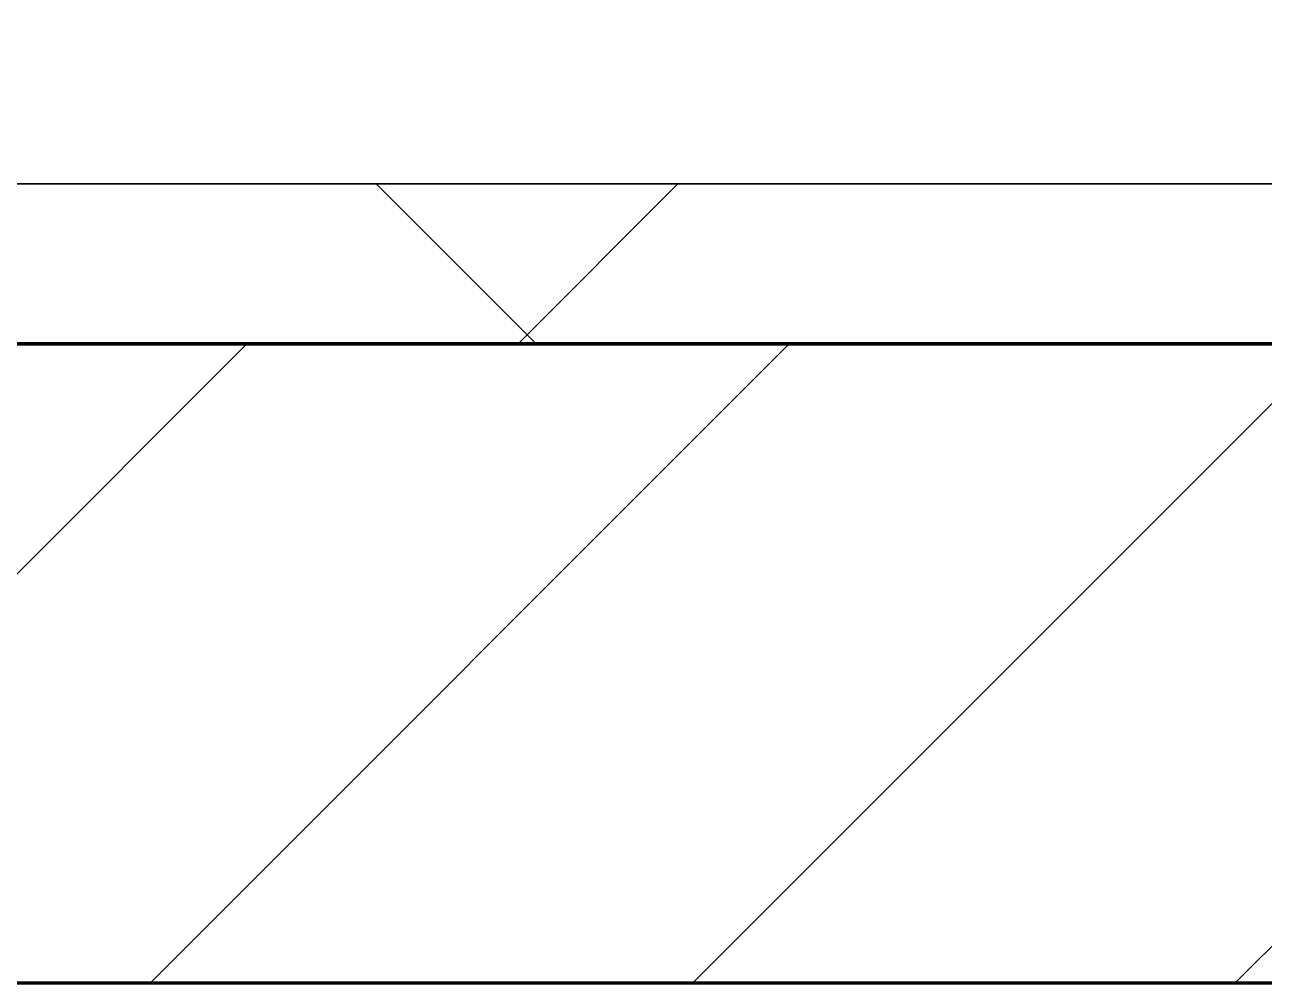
# Model space of a CAD drawing. Header units: millimetres. Extents: x -853432 to -773672, y -18171 to 22484.
# Drawn here: x -800319 to -799931.2, y -4021 to -3721.2 of the extents above; entities that cross this region are included whole.
import ezdxf
from ezdxf.xclip import XClip

# ---------------------------------------------------------------- set-up
doc = ezdxf.new("R2010")
doc.units = ezdxf.units.MM
doc.header["$XCLIPFRAME"] = 0
for name, color, linetype, lineweight in [('A-GLAZ-CURT', 2, 'Continuous', 9), ('A-WALL', 5, 'Continuous', 35), ('A-WALL-FNSH', 2, 'Continuous', 35), ('A-WALL-PATT', 1, 'Continuous', 35)]:
    doc.layers.add(name, color=color, linetype=linetype, lineweight=lineweight)
doc.layers.add('A11_ALU.SOLID SHEET', color=2, linetype='Continuous')

# ---------------------------------------------------------------- blocks, each defined once
blk = doc.blocks.new('PPLS-PP19_Custom Tile Pattern - Custom Tile Pattern-V144-4251-01 ENLARGED CONCOURSE LEVEL - REFLECTED CEILING PLAN - SHEET 2')
at = {"layer": 'A-GLAZ-CURT'}
for p, q in [((-300, 0), (300, 0)), ((300, 0), (-300, 0)), ((195.99, 0), (213.31, 0)), ((213.31, 0), (195.99, 0)), ((230.06, 0), (300, 0)), ((-300, -50), (300, -50)), ((300, -50), (-300, -50))]:
    blk.add_line(p, q, dxfattribs=at)
for points, knots in [([(126.03, 0), (129.72, 0), (142.07, 0), (163.31, 0), (185.23, 0), (193.62, 0), (194.69, 0), (194.79, 0)], [-1723.290194, -1723.290194, -1723.290194, -1723.290194, -1530.39897, -1095.004608, -529.74427, -295.064701, -265.121568, -265.121568, -265.121568, -265.121568]), ([(168.37, 0), (167.68, 0), (162.47, 0), (150.38, 0), (131.77, 0), (126.35, 0)], [-543.375029, -543.375029, -543.375029, -543.375029, -530.793311, -458.593899, -432.67672, -432.67672, -432.67672, -432.67672]), ([(128.58, 0), (128.8, 0), (130.16, 0), (139.26, 0), (152.67, 0), (161.24, 0), (162.19, 0), (162.75, 0)], [-633.326174, -633.326174, -633.326174, -633.326174, -627.736123, -618.981161, -602.094757, -592.980799, -581.414464, -581.414464, -581.414464, -581.414464]), ([(193.8, 0), (193.33, 0), (190.11, 0), (183.13, 0), (171, 0), (161.95, 0), (161.28, 0), (158.35, 0), (157.85, 0), (157.77, 0)], [-11665.349007, -11665.349007, -11665.349007, -11665.349007, -11565.880756, -11105.624034, -10839.086983, -10768.332124, -10666.779182, -10580.760289, -10550.278881, -10550.278881, -10550.278881, -10550.278881]), ([(300, 0), (286.53, 0), (254.22, 0), (207.11, 0), (177.41, 0), (159.34, 0), (158.33, 0), (158.3, 0)], [-285.253232, -285.253232, -285.253232, -285.253232, -244.693688, -187.987675, -143.776725, -129.632772, -123.352749, -123.352749, -123.352749, -123.352749]), ([(159.07, 0), (159.13, 0), (160.84, 0), (165.21, 0), (174.15, 0), (185.98, 0), (208.82, 0), (219.42, 0), (230.06, 0)], [-115.643202, -115.643202, -115.643202, -115.643202, -114.681583, -87.660824, -65.295536, -41.623857, -24.459831, 0, 0, 0, 0]), ([(162.75, 0), (165.4, 0), (170.91, 0), (172.61, 0), (172.61, 0)], [-111.264224, -111.264224, -111.264224, -111.264224, -56.742688, -19.085662, -19.085662, -19.085662, -19.085662]), ([(247.1, 0), (246.76, 0), (245.04, 0), (238.34, 0), (226.56, 0), (221.1, 0), (200.27, 0), (182.99, 0), (174.27, 0), (169.67, 0), (168.99, 0)], [-9649.085549, -9649.085549, -9649.085549, -9649.085549, -9581.591397, -9406.094246, -9221.510254, -9016.44624, -8717.832359, -8253.978395, -8152.463617, -8069.855175, -8069.855175, -8069.855175, -8069.855175]), ([(194.33, 0), (191.9, 0), (183.59, 0), (175.3, 0), (169.49, 0)], [-171.028136, -171.028136, -171.028136, -171.028136, -162.427601, -142.916156, -142.916156, -142.916156, -142.916156]), ([(171.51, 0), (176.48, 0), (188.11, 0), (193.85, 0), (195.09, 0)], [-7971.819559, -7971.819559, -7971.819559, -7971.819559, -7784.112253, -7718.366644, -7718.366644, -7718.366644, -7718.366644]), ([(172.07, 0), (177.66, 0), (185.21, 0), (192.94, 0), (194.81, 0)], [-255.364076, -255.364076, -255.364076, -255.364076, -237.955587, -232.101566, -232.101566, -232.101566, -232.101566]), ([(215.22, 0), (214.62, 0), (210.55, 0), (205.44, 0), (198.42, 0), (194.82, 0)], [-203.825446, -203.825446, -203.825446, -203.825446, -198.527383, -184.406837, -171.608267, -171.608267, -171.608267, -171.608267]), ([(194.97, 0), (197.53, 0), (202.4, 0), (207.47, 0), (213.96, 0), (215.11, 0)], [-231.937426, -231.937426, -231.937426, -231.937426, -223.92608, -215.862851, -208.75215, -208.75215, -208.75215, -208.75215]), ([(195.66, 0), (197.43, 0), (202.46, 0), (208.81, 0), (213.9, 0), (241.96, 0), (266.73, 0), (281.71, 0), (291.71, 0), (296.52, 0), (297.86, 0), (298.09, 0)], [-7707.76565, -7707.76565, -7707.76565, -7707.76565, -7606.717214, -7289.299508, -7042.621073, -6582.165592, -6068.460911, -5766.029927, -5566.724884, -5280.360606, -5199.253518, -5199.253518, -5199.253518, -5199.253518]), ([(300, 0), (288.22, 0), (262, 0), (230.43, 0), (219.94, 0), (219.02, 0)], [-12528.858583, -12528.858583, -12528.858583, -12528.858583, -11905.454923, -11162.864862, -10856.732305, -10856.732305, -10856.732305, -10856.732305]), ([(219.9, 0), (220.86, 0), (227.84, 0), (242.06, 0), (246.54, 0), (246.96, 0)], [-10670.940496, -10670.940496, -10670.940496, -10670.940496, -10511.382485, -9925.173265, -9834.877357, -9834.877357, -9834.877357, -9834.877357]), ([(284.76, 0), (284.76, 0), (285.09, 0), (287.47, 0), (293.59, 0), (297.76, 0), (300, 0)], [-4110.630118, -4110.630118, -4110.630118, -4110.630118, -4053.389046, -3959.664717, -3862.421465, -3746.95702, -3746.95702, -3746.95702, -3746.95702]), ([(297.38, 0), (295.84, 0), (291.62, 0), (285.38, 0), (284.87, 0)], [-4803.172655, -4803.172655, -4803.172655, -4803.172655, -4358.271401, -4143.037883, -4143.037883, -4143.037883, -4143.037883])]:
    blk.add_open_spline(points, degree=3, knots=knots, dxfattribs=at)
blk.add_open_spline([(168.74, 0), (168.74, 0), (169.81, 0), (171.51, 0)], degree=3, dxfattribs=at)
blk = doc.blocks.new('PPLS-PP19_Custom Tile Pattern - Custom Tile Pattern-V145-4251-01 ENLARGED CONCOURSE LEVEL - REFLECTED CEILING PLAN - SHEET 2')
at = {"layer": 'A-GLAZ-CURT'}
for p, q in [((-300, 0), (300, 0)), ((300, 0), (-300, 0)), ((-293.07, 0), (-275.75, 0)), ((-275.75, 0), (-293.07, 0)), ((-222.32, 0), (-205, 0)), ((-205, 0), (-222.32, 0)), ((-125.17, 0), (-128.55, 0)), ((-300, -50), (300, -50)), ((300, -50), (-300, -50))]:
    blk.add_line(p, q, dxfattribs=at)
at = {"layer": 'A-GLAZ-CURT', "flags": 128}
for points in [[(-300, 0), (-291.56, 0), (-283.3, 0), (-275.2, 0), (-267.31, 0)], [(-267.51, 0), (-275.48, 0), (-283.55, 0), (-291.73, 0), (-300, 0)], [(-129.29, 0), (-134.16, 0), (-140.03, 0), (-145.5, 0), (-150.63, 0), (-155.53, 0), (-160.27, 0), (-164.95, 0), (-169.65, 0), (-174.47, 0), (-179.49, 0), (-184.81, 0), (-190.44, 0), (-196.37, 0), (-202.58, 0), (-209.04, 0), (-215.73, 0), (-222.63, 0), (-229.72, 0), (-236.97, 0), (-244.39, 0), (-251.96, 0), (-259.67, 0), (-267.31, 0)], [(-267.26, 0), (-259.45, 0), (-251.77, 0), (-244.2, 0), (-236.74, 0), (-229.36, 0), (-222.06, 0), (-214.83, 0), (-207.71, 0), (-200.76, 0), (-194.02, 0), (-187.54, 0), (-181.38, 0), (-175.58, 0), (-170.25, 0), (-165.64, 0), (-162.01, 0), (-159.53, 0), (-157.46, 0), (-154.52, 0), (-149.42, 0), (-141.84, 0), (-132.81, 0), (-126.08, 0)]]:
    blk.add_lwpolyline(points, dxfattribs=at)
at = {"layer": 'A-GLAZ-CURT'}
for points, knots in [([(-300, 0), (-284.65, 0), (-236.57, 0), (-174.61, 0), (-129.95, 0), (-110.8, 0), (-99.5, 0), (-91.46, 0)], [-5323.127839, -5323.127839, -5323.127839, -5323.127839, -4502.809032, -2700.551212, -1002.059161, -460.363443, 0, 0, 0, 0]), ([(-267.97, 0), (-273.08, 0), (-283.52, 0), (-294.48, 0), (-300, 0)], [-14021.075597, -14021.075597, -14021.075597, -14021.075597, -13729.592194, -13439.944408, -13439.944408, -13439.944408, -13439.944408]), ([(-199.15, 0), (-204.06, 0), (-225.16, 0), (-248.09, 0), (-267.3, 0)], [-15473.903569, -15473.903569, -15473.903569, -15473.903569, -15131.813646, -14033.848084, -14033.848084, -14033.848084, -14033.848084]), ([(-137.88, 0), (-140.56, 0), (-147.66, 0), (-147.69, 0), (-158.72, 0), (-174.02, 0), (-185.59, 0), (-209.77, 0), (-232.01, 0), (-255.22, 0), (-262.59, 0), (-264.9, 0), (-265.4, 0)], [-3187.727384, -3187.727384, -3187.727384, -3187.727384, -2919.378265, -2477.344047, -2237.412286, -2029.680487, -1755.085331, -1400.429864, -858.079193, -543.655514, -208.940337, 0, 0, 0, 0]), ([(-258.6, 0), (-257.91, 0), (-254.26, 0), (-241.25, 0), (-225.99, 0), (-213.1, 0), (-204.6, 0), (-199.95, 0), (-198.36, 0)], [-5722.54675, -5722.54675, -5722.54675, -5722.54675, -5657.471696, -5413.335975, -5017.494783, -4832.723979, -4666.091899, -4577.831504, -4577.831504, -4577.831504, -4577.831504]), ([(-133.82, 0), (-135.51, 0), (-137.8, 0), (-149.31, 0), (-162.01, 0), (-177.91, 0), (-199.46, 0), (-216.65, 0), (-231.26, 0), (-233.46, 0), (-234, 0)], [-2731.647847, -2731.647847, -2731.647847, -2731.647847, -2418.507304, -2308.929706, -2113.765672, -1763.376603, -1422.553702, -978.033455, -846.069444, -682.911962, -682.911962, -682.911962, -682.911962]), ([(-233.49, 0), (-233.44, 0), (-232.38, 0), (-230.74, 0), (-225.3, 0), (-223.63, 0)], [-455.274641, -455.274641, -455.274641, -455.274641, -440.605512, -119.536984, 0, 0, 0, 0]), ([(-223.63, 0), (-219.39, 0), (-210.46, 0), (-201.73, 0), (-198.36, 0)], [-5463.295695, -5463.295695, -5463.295695, -5463.295695, -5161.076232, -4973.741529, -4973.741529, -4973.741529, -4973.741529]), ([(-129.42, 0), (-131.2, 0), (-151.61, 0), (-174.82, 0), (-198.36, 0)], [-17296.336821, -17296.336821, -17296.336821, -17296.336821, -17136.203329, -15492.280221, -15492.280221, -15492.280221, -15492.280221]), ([(-197.96, 0), (-194, 0), (-184.17, 0), (-171.77, 0), (-158.7, 0), (-157.22, 0)], [-4570.356129, -4570.356129, -4570.356129, -4570.356129, -4349.945572, -4000.813434, -3840.635403, -3840.635403, -3840.635403, -3840.635403]), ([(-197.48, 0), (-193.56, 0), (-184.64, 0), (-169.02, 0), (-152.12, 0), (-136.84, 0), (-127.33, 0), (-124.19, 0), (-123.43, 0), (-123.28, 0)], [-4957.434982, -4957.434982, -4957.434982, -4957.434982, -4739.070012, -4465.409639, -4149.119819, -3839.893365, -3647.167523, -3488.92562, -3439.852845, -3439.852845, -3439.852845, -3439.852845]), ([(-152.35, 0), (-151.03, 0), (-147.71, 0), (-143.57, 0), (-138.62, 0)], [-3494.978217, -3494.978217, -3494.978217, -3494.978217, -3371.022232, -3227.460399, -3227.460399, -3227.460399, -3227.460399]), ([(-118.78, 0), (-121.86, 0), (-126.28, 0), (-136.96, 0), (-147.46, 0), (-150.03, 0), (-150.57, 0)], [-5938.474035, -5938.474035, -5938.474035, -5938.474035, -5700.061948, -5508.838257, -5298.784692, -5196.16478, -5196.16478, -5196.16478, -5196.16478]), ([(-150.34, 0), (-150.07, 0), (-147.75, 0), (-142.6, 0), (-127.26, 0), (-107.3, 0), (-90.42, 0), (-75.26, 0), (-68.41, 0), (-65.12, 0), (-63.63, 0)], [-4948.728362, -4948.728362, -4948.728362, -4948.728362, -4883.323924, -4440.880425, -4054.690705, -3793.097032, -3402.597032, -3144.956779, -3050.982048, -2969.237017, -2969.237017, -2969.237017, -2969.237017]), ([(-129.41, 0), (-132.68, 0), (-139.58, 0), (-147.74, 0), (-149.07, 0)], [-6622.069704, -6622.069704, -6622.069704, -6622.069704, -6449.282163, -6277.220794, -6277.220794, -6277.220794, -6277.220794]), ([(-148.23, 0), (-146.94, 0), (-140.15, 0), (-137.28, 0), (-133.93, 0), (-128.78, 0), (-126.5, 0)], [-6162.058746, -6162.058746, -6162.058746, -6162.058746, -6017.569127, -5560.701257, -5364.112219, -5231.017328, -5231.017328, -5231.017328, -5231.017328]), ([(-129.43, 0), (-132.34, 0), (-139.77, 0), (-146.11, 0), (-146.95, 0)], [-897.810213, -897.810213, -897.810213, -897.810213, -741.901385, -489.130243, -489.130243, -489.130243, -489.130243]), ([(-146.69, 0), (-146.59, 0), (-145.49, 0), (-135.69, 0), (-128.29, 0), (-125.15, 0)], [-420.34245, -420.34245, -420.34245, -420.34245, -406.956646, -290.263673, 0, 0, 0, 0]), ([(-127.41, 0), (-131.63, 0), (-133.16, 0), (-134.09, 0), (-134.15, 0)], [-8540.990293, -8540.990293, -8540.990293, -8540.990293, -8266.114998, -8246.473386, -8246.473386, -8246.473386, -8246.473386]), ([(-134.15, 0), (-133.32, 0), (-130.31, 0), (-117.33, 0), (-92.04, 0), (-74.17, 0), (-64.21, 0), (-61.59, 0)], [-7657.439573, -7657.439573, -7657.439573, -7657.439573, -7293.749979, -6839.55839, -6236.997189, -5713.340575, -5154.045866, -5154.045866, -5154.045866, -5154.045866]), ([(-120.13, 0), (-120.14, 0), (-120.24, 0), (-121.3, 0), (-129.25, 0), (-133.82, 0)], [-2933.992132, -2933.992132, -2933.992132, -2933.992132, -2920.575025, -2840.280255, -2731.647847, -2731.647847, -2731.647847, -2731.647847]), ([(-60.48, 0), (-66.68, 0), (-81.71, 0), (-107.38, 0), (-122.04, 0), (-129.19, 0)], [-7899.362948, -7899.362948, -7899.362948, -7899.362948, -7508.296369, -7004.680444, -6625.955282, -6625.955282, -6625.955282, -6625.955282]), ([(-72.93, 0), (-75.51, 0), (-90.22, 0), (-110.78, 0), (-128.82, 0)], [-19442.345229, -19442.345229, -19442.345229, -19442.345229, -18935.241197, -17314.152334, -17314.152334, -17314.152334, -17314.152334]), ([(-86.16, 0), (-91.37, 0), (-104.13, 0), (-119.32, 0), (-128.05, 0), (-128.7, 0)], [-1681.3698, -1681.3698, -1681.3698, -1681.3698, -1374.161226, -945.742622, -910.741975, -910.741975, -910.741975, -910.741975]), ([(-113.43, 0), (-113.44, 0), (-113.96, 0), (-119.73, 0), (-125.43, 0), (-127.03, 0), (-127.41, 0)], [-328.499627, -328.499627, -328.499627, -328.499627, -282.672656, -98.539552, -24.539552, 0, 0, 0, 0]), ([(-126.5, 0), (-122.44, 0), (-108.71, 0), (-86.68, 0), (-63.44, 0), (-54.4, 0), (-48.53, 0), (-30.79, 0), (-18.03, 0), (1.96, 0), (8.01, 0), (8.59, 0)], [-5231.017328, -5231.017328, -5231.017328, -5231.017328, -4994.692869, -4542.524482, -4008.285538, -3689.699207, -3546.54457, -3315.260113, -2864.387349, -2439.246196, -2391.687725, -2391.687725, -2391.687725, -2391.687725]), ([(-125.15, 0), (-124.93, 0), (-121.96, 0), (-113.01, 0), (-98.9, 0), (-85.29, 0), (-71.67, 0), (-65.93, 0), (-65.07, 0)], [-3362.7396, -3362.7396, -3362.7396, -3362.7396, -3342.215224, -3074.362186, -2902.289527, -2605.247022, -2322.099534, -2241.8264, -2241.8264, -2241.8264, -2241.8264]), ([(-122.08, 0), (-122.01, 0), (-121.69, 0), (-121.2, 0), (-120.88, 0)], [-3136.336417, -3136.336417, -3136.336417, -3136.336417, -3110.304437, -3035.164275, -3035.164275, -3035.164275, -3035.164275]), ([(-36.33, 0), (-36.43, 0), (-37.27, 0), (-45.02, 0), (-46.13, 0), (-60.59, 0), (-81.23, 0), (-99.51, 0), (-114.02, 0), (-117.28, 0), (-118.78, 0)], [-1855.773136, -1855.773136, -1855.773136, -1855.773136, -1810.870157, -1672.078046, -1405.135169, -1060.00838, -740.068933, -229.489605, -116.330425, 0, 0, 0, 0]), ([(-117.74, 0), (-117.19, 0), (-114.78, 0), (-113.43, 0), (-113.43, 0)], [-821.249067, -821.249067, -821.249067, -821.249067, -394.672656, -330.879064, -330.879064, -330.879064, -330.879064]), ([(-36.62, 0), (-36.62, 0), (-40.35, 0), (-44.32, 0), (-58.97, 0), (-85.2, 0), (-107.61, 0), (-116.56, 0), (-117.56, 0)], [-4069.478503, -4069.478503, -4069.478503, -4069.478503, -3858.647035, -3538.256648, -2842.901703, -2193.204658, -1433.981041, -985.49888, -985.49888, -985.49888, -985.49888]), ([(-115.82, 0), (-114.96, 0), (-110.41, 0), (-96.78, 0), (-71.33, 0), (-42.53, 0), (-12.78, 0), (2.52, 0), (7.3, 0), (8.3, 0)], [-5724.064692, -5724.064692, -5724.064692, -5724.064692, -5430.283136, -5103.229623, -4799.173296, -4065.652676, -3589.737505, -3285.047089, -3166.503872, -3166.503872, -3166.503872, -3166.503872]), ([(8.69, 0), (8.62, 0), (7.26, 0), (2.57, 0), (-12.23, 0), (-25.64, 0), (-40, 0), (-56.24, 0), (-75.59, 0), (-94, 0), (-112.01, 0), (-114.94, 0), (-115.63, 0)], [-2892.095846, -2892.095846, -2892.095846, -2892.095846, -2882.788014, -2720.818881, -2518.50168, -2125.455881, -1792.521578, -1466.981642, -1208.454564, -789.402658, -501.969187, -243.577221, -243.577221, -243.577221, -243.577221]), ([(-91.46, 0), (-90.09, 0), (-84.7, 0), (-77.43, 0), (-72.73, 0), (-72.64, 0), (-72.64, 0)], [-19832.387487, -19832.387487, -19832.387487, -19832.387487, -19753.885894, -19541.04734, -19478.625389, -19471.062469, -19471.062469, -19471.062469, -19471.062469]), ([(-63.96, 0), (-64.13, 0), (-72.5, 0), (-80.63, 0), (-86.16, 0)], [-2171.769325, -2171.769325, -2171.769325, -2171.769325, -2007.031671, -1681.3698, -1681.3698, -1681.3698, -1681.3698]), ([(-60.52, 0), (-62.82, 0), (-71.97, 0), (-77.83, 0), (-82.66, 0), (-83.28, 0), (-83.28, 0)], [-2125.135208, -2125.135208, -2125.135208, -2125.135208, -2006.592567, -1646.621388, -1424.436217, -1393.971743, -1393.971743, -1393.971743, -1393.971743]), ([(-83.28, 0), (-83.28, 0), (-82.91, 0), (-76.14, 0), (-62.97, 0), (-48.14, 0), (-36.49, 0), (-33.57, 0), (-29.94, 0), (-28.57, 0)], [-1393.4169, -1393.4169, -1393.4169, -1393.4169, -1353.722004, -1274.333717, -1073.56893, -651.549973, -296.515819, -83.513472, 0, 0, 0, 0]), ([(-66.39, 0), (-66.39, 0), (-63.63, 0), (-53.63, 0), (-34.42, 0), (-29.82, 0), (-29.19, 0)], [-2493.31794, -2493.31794, -2493.31794, -2493.31794, -2315.303971, -1809.437387, -963.711516, -666.19313, -666.19313, -666.19313, -666.19313]), ([(31.18, 0), (25.97, 0), (11.99, 0), (-16.92, 0), (-47.42, 0), (-65.77, 0), (-66.37, 0), (-66.38, 0)], [-4496.803627, -4496.803627, -4496.803627, -4496.803627, -4222.080604, -3745.412743, -2981.410125, -2542.574734, -2498.224237, -2498.224237, -2498.224237, -2498.224237]), ([(-63.63, 0), (-61.49, 0), (-57.39, 0), (-54.49, 0), (-45.2, 0), (-40.79, 0), (-40.46, 0), (-40.44, 0)], [-2969.237017, -2969.237017, -2969.237017, -2969.237017, -2851.217951, -2734.127174, -2474.780881, -2410.990208, -2350.645972, -2350.645972, -2350.645972, -2350.645972]), ([(-26.75, 0), (-27.82, 0), (-36.18, 0), (-47.86, 0), (-57.55, 0), (-60.22, 0)], [-8718.362214, -8718.362214, -8718.362214, -8718.362214, -8532.293389, -8073.216054, -7904.648407, -7904.648407, -7904.648407, -7904.648407]), ([(-29.03, 0), (-33.97, 0), (-43.74, 0), (-53.79, 0), (-59.04, 0), (-59.38, 0)], [-2680.714891, -2680.714891, -2680.714891, -2680.714891, -2413.671296, -2161.752162, -2144.571912, -2144.571912, -2144.571912, -2144.571912]), ([(-58.83, 0), (-58.37, 0), (-57.29, 0), (-54.23, 0), (-46.33, 0), (-42.62, 0), (-41.76, 0)], [-4859.52896, -4859.52896, -4859.52896, -4859.52896, -4680.891996, -4469.85053, -4321.566175, -4270.495146, -4270.495146, -4270.495146, -4270.495146]), ([(-51.83, 0), (-51.83, 0), (-51.78, 0), (-47.4, 0), (-46.01, 0), (-40.22, 0), (-36.78, 0)], [-632.814994, -632.814994, -632.814994, -632.814994, -627.965721, -508.377888, -260.442412, 0, 0, 0, 0]), ([(8.2, 0), (4.7, 0), (-5.3, 0), (-20.62, 0), (-32.81, 0), (-44.85, 0), (-51.43, 0), (-51.79, 0)], [-1805.750466, -1805.750466, -1805.750466, -1805.750466, -1617.263037, -1290.787923, -1039.307308, -819.71621, -644.910881, -644.910881, -644.910881, -644.910881])]:
    blk.add_open_spline(points, degree=3, knots=knots, dxfattribs=at)
blk = doc.blocks.new('*U634')
at = {"layer": 'A-GLAZ-CURT'}
for name, p in [('PPLS-PP19_Custom Tile Pattern - Custom Tile Pattern-V144-4251-01 ENLARGED CONCOURSE LEVEL - REFLECTED CEILING PLAN - SHEET 2', (35402.37, -7350)), ('PPLS-PP19_Custom Tile Pattern - Custom Tile Pattern-V145-4251-01 ENLARGED CONCOURSE LEVEL - REFLECTED CEILING PLAN - SHEET 2', (36002.37, -7350))]:
    blk.add_blockref(name, p, dxfattribs=at)
blk = doc.blocks.new('*U1213')
blk.add_lwpolyline([(22690, -750), (19166.45, -750), (19116.45, -700), (18966.44, -550), (-101025.39, -550), (-101025.39, -6704.96), (-96300, -6704.96), (-96300, -7350), (-94497.63, -7350), (17250, -7350), (17250, -6849.96), (18300, -6849.96), (22690, -6849.96)], close=True)

msp = doc.modelspace()

# ---------------------------------------------------------------- block references
at = {"layer": 'A11_ALU.SOLID SHEET'}
ref = msp.add_blockref('*U1213', (-744682.37, 3579.02), dxfattribs=at)
XClip(ref).set_block_clipping_path([(-104690.1238047112, -9620.0029952966), (-34092.6543255156, 14392.9971737705)])

# ---------------------------------------------------------------- next in the draw order: hatches: boundary and pattern name
at = {"layer": 'A-WALL-PATT', "lineweight": 9}
h = msp.add_hatch(dxfattribs=at)
h.set_pattern_fill('FP_4', color=256, style=0, pattern_type=2)
h.set_pattern_definition([(45, (0, 0), (-212.13203, 212.13203), []), (135, (0, 0), (-212.13203, -212.13203), [])])
h.paths.add_polyline_path([(-779464.45, -3820.98), (-778775.03, -3820.98), (-778775.03, -3770.98), (-827933.88, -3770.98), (-828045.79, -3820.98), (-779602.34, -3820.98)])
h.paths.add_polyline_path([(-828965.42, -3820.98), (-828156.1, -3820.98), (-828044.19, -3770.98), (-841032.37, -3770.98), (-841032.37, -3820.98), (-829103.3, -3820.98)])
h = msp.add_hatch(dxfattribs=at)
h.set_pattern_fill('FP_2', color=256, style=0, pattern_type=2)
h.set_pattern_definition([(45, (0, 0), (-84.852814, 84.852814), [])])
h.paths.add_polyline_path([(-779326.57, -4020.98), (-778775.03, -4020.98), (-778775.03, -3820.98), (-828045.79, -3820.98), (-828336.65, -3950.93), (-828355, -3909.85), (-828156.1, -3820.98), (-841232.37, -3820.98), (-841232.37, -4020.98), (-779878.11, -4020.98)])
h.paths.add_polyline_path([(-828280, -3860.98), (-828285, -3859.64), (-828288.66, -3855.98), (-828289.66, -3848.39), (-828287.07, -3844.76), (-828282.59, -3841.32), (-828280, -3840.98), (-828272.93, -3843.91), (-828270.34, -3848.39), (-828270.34, -3851.81), (-828272.93, -3858.05), (-828279.18, -3860.64)])

# ---------------------------------------------------------------- next in the draw order: linework, layer by layer
at = {"layer": 'A-WALL', "color": 7, "lineweight": 70}
for p, q in [((-801980, -3820.98), (-799580, -3820.98)), ((-799580, -3820.98), (-801980, -3820.98)), ((-799580, -4020.98), (-801980, -4020.98))]:
    msp.add_line(p, q, dxfattribs=at)
at = {"layer": 'A-WALL-FNSH', "color": 250}
msp.add_line((-801980, -3770.98), (-799580, -3770.98), dxfattribs=at)

# ---------------------------------------------------------------- next in the draw order: block references
msp.add_blockref('*U634', (-835882.37, 3579.02))

doc.saveas('drawing.dxf')
